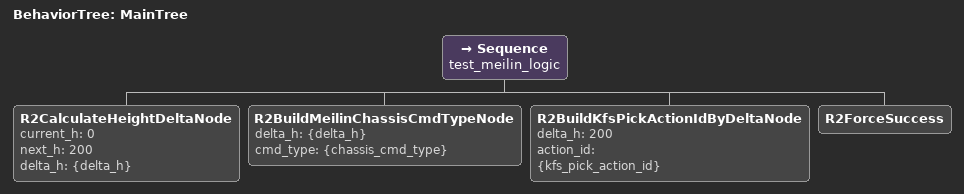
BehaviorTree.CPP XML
<root BTCPP_format="4" main_tree_to_execute="MainTree">
  <BehaviorTree ID="MainTree">
    <Sequence name="test_meilin_logic">

      <R2CalculateHeightDeltaNode
        current_h="0"
        next_h="200"
        delta_h="{delta_h}" />

      <R2BuildMeilinChassisCmdTypeNode
        delta_h="{delta_h}"
        cmd_type="{chassis_cmd_type}" />

      <R2BuildKfsPickActionIdByDeltaNode
        delta_h="200"
        action_id="{kfs_pick_action_id}" />

      <R2ForceSuccess />

    </Sequence>
  </BehaviorTree>
</root>
